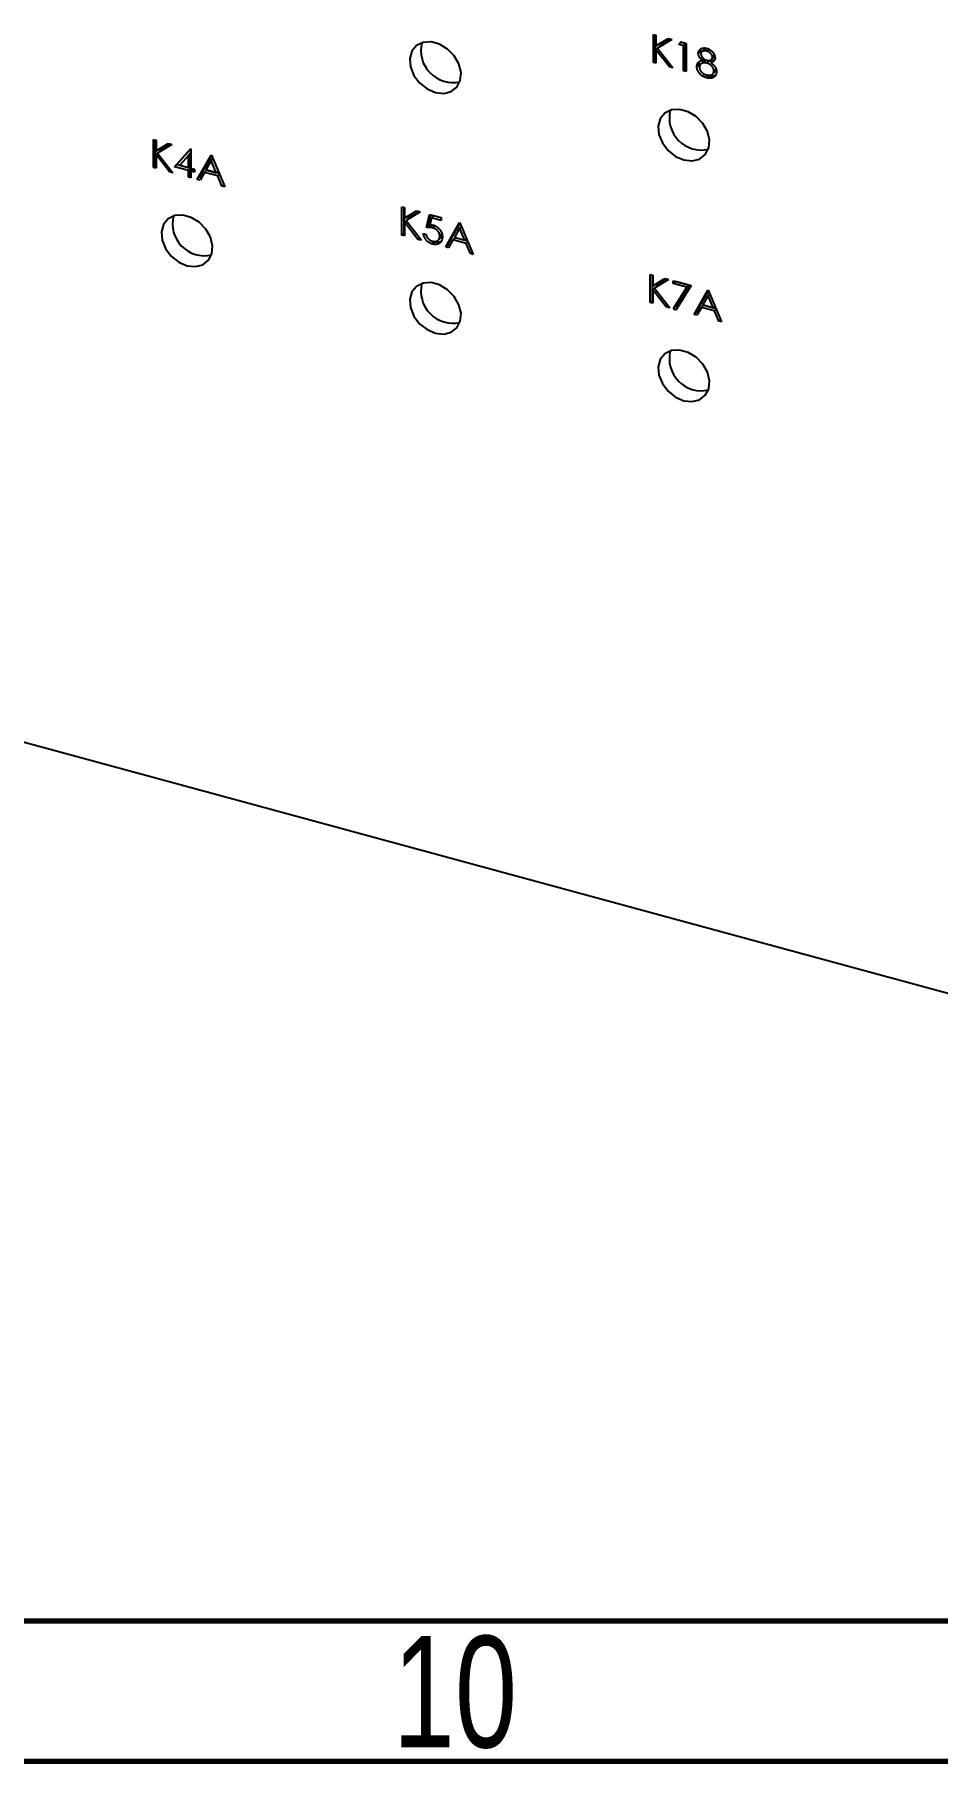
# Model space of a CAD drawing. Header units: millimetres. Extents: x 0 to 589, y 0 to 415.
# Drawn here: x 112 to 144.1, y 5 to 66.5 of the extents above; entities that cross this region are included whole.
import ezdxf

# ---------------------------------------------------------------- set-up
doc = ezdxf.new("R2010")
doc.units = ezdxf.units.MM
doc.styles.add('SLDTEXTSTYLE1', font='TXT', dxfattribs={"width": 0.75})

msp = doc.modelspace()

# ---------------------------------------------------------------- linework, layer by layer
at = {"color": 7, "linetype": 'Continuous', "lineweight": 25}
for p, q in [((133.985, 66.489), (134.078, 66.464)), ((133.985, 65.489), (133.985, 66.489)), ((134.063, 65.565), (134.063, 66.468)), ((134.078, 66.464), (134.078, 66.083)), ((134.078, 66.083), (134.508, 66.347)), ((134.156, 66.022), (134.078, 65.946)), ((134.078, 65.946), (134.078, 65.464)), ((134.556, 65.334), (134.078, 65.946)), ((134.64, 66.311), (134.133, 66)), ((134.211, 66.076), (134.133, 66)), ((134.133, 66), (134.68, 65.3)), ((134.156, 66.022), (134.156, 66.022)), ((134.608, 66.32), (134.211, 66.076)), ((134.508, 66.347), (134.64, 66.311)), ((134.898, 66.138), (134.959, 66.224)), ((134.976, 66.214), (134.898, 66.138)), ((135.057, 66.095), (134.898, 66.138)), ((134.959, 66.224), (135.149, 66.173)), ((134.976, 66.214), (134.979, 66.219)), ((135.134, 66.171), (134.976, 66.214)), ((135.134, 66.171), (135.057, 66.095)), ((135.057, 65.198), (135.057, 66.095)), ((135.134, 65.274), (135.134, 66.171)), ((135.149, 66.173), (135.149, 65.173)), ((135.664, 65.899), (135.586, 65.823)), ((135.664, 65.899), (135.691, 65.984)), ((135.795, 65.955), (135.698, 65.86)), ((135.961, 65.972), (135.883, 65.896)), ((134.063, 65.565), (133.985, 65.489)), ((134.078, 65.464), (133.985, 65.489)), ((134.078, 65.561), (134.063, 65.565)), ((134.611, 65.388), (134.556, 65.334)), ((134.68, 65.3), (134.556, 65.334)), ((135.134, 65.274), (135.057, 65.198)), ((135.149, 65.173), (135.057, 65.198)), ((135.149, 65.27), (135.134, 65.274)), ((135.611, 65.427), (135.533, 65.351)), ((135.628, 65.334), (135.611, 65.427)), ((135.756, 65.517), (135.659, 65.422)), ((135.791, 65.623), (135.737, 65.57)), ((135.967, 65.547), (135.889, 65.472)), ((136.112, 65.565), (136.035, 65.489)), ((136.043, 65.594), (136.14, 65.689)), ((136.166, 65.763), (136.089, 65.687)), ((136.169, 65.592), (136.112, 65.565)), ((136.219, 65.268), (136.141, 65.192)), ((135.96, 65.024), (135.882, 64.948)), ((136.089, 65.074), (136.186, 65.169)), ((116.187, 62.754), (116.28, 62.729)), ((116.187, 61.754), (116.187, 62.754)), ((116.265, 61.83), (116.265, 62.733)), ((116.28, 62.729), (116.28, 62.348)), ((116.28, 62.348), (116.71, 62.612)), ((116.358, 62.288), (116.28, 62.212)), ((116.28, 62.212), (116.28, 61.729)), ((116.758, 61.599), (116.28, 62.212)), ((116.842, 62.576), (116.335, 62.265)), ((116.413, 62.341), (116.335, 62.265)), ((116.335, 62.265), (116.882, 61.566)), ((116.358, 62.288), (116.358, 62.288)), ((116.81, 62.585), (116.413, 62.341)), ((116.71, 62.612), (116.842, 62.576)), ((116.941, 61.78), (117.504, 62.422)), ((117.019, 61.856), (117.513, 62.42)), ((117.431, 62.184), (117.123, 61.833)), ((117.508, 62.26), (117.431, 62.184)), ((117.431, 61.75), (117.431, 62.184)), ((117.504, 62.422), (117.523, 62.417)), ((117.508, 61.826), (117.508, 62.26)), ((117.523, 62.417), (117.523, 61.725)), ((117.748, 61.33), (118.238, 62.197)), ((117.826, 61.406), (118.259, 62.174)), ((118.238, 62.197), (118.251, 62.194)), ((118.251, 62.194), (118.727, 61.064)), ((116.265, 61.83), (116.187, 61.754)), ((116.28, 61.729), (116.187, 61.754)), ((116.28, 61.826), (116.265, 61.83)), ((116.813, 61.653), (116.758, 61.599)), ((116.882, 61.566), (116.758, 61.599)), ((117.019, 61.856), (116.941, 61.78)), ((117.431, 61.647), (116.941, 61.78)), ((117.508, 61.723), (117.019, 61.856)), ((117.123, 61.833), (117.431, 61.75)), ((117.508, 61.826), (117.431, 61.75)), ((117.508, 61.723), (117.431, 61.647)), ((117.431, 61.416), (117.431, 61.647)), ((117.508, 61.492), (117.431, 61.416)), ((117.508, 61.492), (117.508, 61.723)), ((117.523, 61.488), (117.508, 61.492)), ((117.523, 61.725), (117.642, 61.692)), ((117.601, 61.698), (117.523, 61.622)), ((117.523, 61.622), (117.523, 61.391)), ((117.642, 61.59), (117.523, 61.622)), ((117.642, 61.687), (117.601, 61.698)), ((117.642, 61.692), (117.642, 61.59)), ((118.006, 61.581), (117.849, 61.303)), ((118.084, 61.656), (118.006, 61.581)), ((118.474, 61.453), (118.006, 61.581)), ((118.243, 62.001), (118.056, 61.669)), ((118.056, 61.669), (118.425, 61.569)), ((118.528, 61.536), (118.084, 61.656)), ((118.306, 62.062), (118.243, 62.001)), ((118.425, 61.569), (118.243, 62.001)), ((118.488, 61.631), (118.425, 61.569)), ((118.537, 61.515), (118.474, 61.453)), ((117.523, 61.391), (117.431, 61.416)), ((117.826, 61.406), (117.748, 61.33)), ((117.849, 61.303), (117.748, 61.33)), ((117.897, 61.387), (117.826, 61.406)), ((118.626, 61.091), (118.474, 61.453)), ((118.69, 61.153), (118.626, 61.091)), ((118.727, 61.064), (118.626, 61.091)), ((125.031, 60.351), (125.124, 60.326)), ((125.031, 59.351), (125.031, 60.351)), ((125.109, 59.427), (125.109, 60.33)), ((125.124, 60.326), (125.124, 59.945)), ((125.124, 59.945), (125.554, 60.209)), ((125.202, 59.884), (125.124, 59.808)), ((125.124, 59.808), (125.124, 59.326)), ((125.602, 59.195), (125.124, 59.808)), ((125.686, 60.173), (125.179, 59.862)), ((125.257, 59.938), (125.179, 59.862)), ((125.179, 59.862), (125.726, 59.162)), ((125.202, 59.884), (125.202, 59.884)), ((125.654, 60.181), (125.257, 59.938)), ((125.554, 60.209), (125.686, 60.173)), ((125.904, 59.613), (126.01, 60.085)), ((125.982, 59.689), (125.904, 59.613)), ((125.982, 59.689), (126.068, 60.069)), ((126.01, 60.085), (126.434, 59.97)), ((126.083, 59.962), (126.027, 59.715)), ((126.16, 60.038), (126.083, 59.962)), ((126.434, 59.867), (126.083, 59.962)), ((126.21, 59.679), (126.132, 59.603)), ((126.434, 59.964), (126.16, 60.038)), ((126.434, 59.97), (126.434, 59.867)), ((126.592, 58.926), (127.082, 59.793)), ((126.67, 59.002), (127.103, 59.77)), ((127.082, 59.793), (127.095, 59.79)), ((127.15, 59.659), (127.087, 59.597)), ((127.095, 59.79), (127.571, 58.66)), ((125.109, 59.427), (125.031, 59.351)), ((125.124, 59.326), (125.031, 59.351)), ((125.124, 59.423), (125.109, 59.427)), ((125.658, 59.249), (125.602, 59.195)), ((125.726, 59.162), (125.602, 59.195)), ((125.799, 59.399), (125.891, 59.373)), ((126.191, 59.107), (126.113, 59.031)), ((126.319, 59.165), (126.416, 59.26)), ((126.458, 59.39), (126.381, 59.315)), ((126.85, 59.177), (126.693, 58.899)), ((126.928, 59.253), (126.85, 59.177)), ((127.318, 59.05), (126.85, 59.177)), ((127.087, 59.597), (126.901, 59.266)), ((126.901, 59.266), (127.269, 59.166)), ((127.372, 59.132), (126.928, 59.253)), ((127.269, 59.166), (127.087, 59.597)), ((127.332, 59.227), (127.269, 59.166)), ((127.381, 59.111), (127.318, 59.05)), ((127.471, 58.688), (127.318, 59.05)), ((126.67, 59.002), (126.592, 58.926)), ((126.693, 58.899), (126.592, 58.926)), ((126.741, 58.983), (126.67, 59.002)), ((127.534, 58.749), (127.471, 58.688)), ((127.571, 58.66), (127.471, 58.688)), ((49.576, 58.143), (174.869, 24.091)), ((133.876, 57.947), (133.968, 57.922)), ((133.876, 56.947), (133.876, 57.947)), ((133.953, 57.023), (133.953, 57.926)), ((133.968, 57.922), (133.968, 57.541)), ((133.968, 57.541), (134.398, 57.805)), ((134.398, 57.805), (134.53, 57.769)), ((134.046, 57.48), (133.968, 57.404)), ((133.968, 57.404), (133.968, 56.922)), ((134.447, 56.792), (133.968, 57.404)), ((134.53, 57.769), (134.023, 57.458)), ((134.101, 57.534), (134.023, 57.458)), ((134.023, 57.458), (134.57, 56.758)), ((134.046, 57.48), (134.046, 57.48)), ((134.498, 57.778), (134.101, 57.534)), ((134.696, 57.724), (135.331, 57.552)), ((134.696, 57.622), (134.696, 57.724)), ((134.774, 57.698), (134.696, 57.622)), ((135.174, 57.492), (134.696, 57.622)), ((134.708, 56.738), (135.174, 57.492)), ((134.774, 57.698), (134.774, 57.703)), ((135.252, 57.568), (134.774, 57.698)), ((134.786, 56.814), (135.252, 57.568)), ((135.331, 57.552), (134.788, 56.673)), ((135.252, 57.568), (135.174, 57.492)), ((135.437, 56.523), (135.926, 57.39)), ((135.514, 56.599), (135.948, 57.366)), ((135.932, 57.193), (135.745, 56.862)), ((135.926, 57.39), (135.939, 57.386)), ((135.995, 57.255), (135.932, 57.193)), ((136.113, 56.762), (135.932, 57.193)), ((135.939, 57.386), (136.415, 56.257)), ((133.953, 57.023), (133.876, 56.947)), ((133.968, 56.922), (133.876, 56.947)), ((133.968, 57.019), (133.953, 57.023)), ((134.502, 56.846), (134.447, 56.792)), ((134.57, 56.758), (134.447, 56.792)), ((134.786, 56.814), (134.708, 56.738)), ((134.788, 56.673), (134.708, 56.738)), ((134.845, 56.766), (134.786, 56.814)), ((135.514, 56.599), (135.437, 56.523)), ((135.585, 56.579), (135.514, 56.599)), ((135.694, 56.773), (135.538, 56.495)), ((135.772, 56.849), (135.694, 56.773)), ((136.162, 56.646), (135.694, 56.773)), ((135.745, 56.862), (136.113, 56.762)), ((136.217, 56.728), (135.772, 56.849)), ((136.177, 56.823), (136.113, 56.762)), ((136.225, 56.708), (136.162, 56.646)), ((136.315, 56.284), (136.162, 56.646)), ((135.538, 56.495), (135.437, 56.523)), ((136.378, 56.346), (136.315, 56.284)), ((136.415, 56.257), (136.315, 56.284))]:
    msp.add_line(p, q, dxfattribs=at)
at = {"color": 7, "linetype": 'Continuous', "lineweight": 70}
for p, q in [((584, 10), (20, 10)), ((589, 5), (15, 5))]:
    msp.add_line(p, q, dxfattribs=at)
at = {"color": 7, "linetype": 'Continuous', "lineweight": 25, "flags": 128}
for points in [[(126.226, 64.426), (126.522, 64.394), (126.787, 64.46), (126.991, 64.62), (127.112, 64.854), (127.137, 65.138), (127.063, 65.44), (126.898, 65.729), (126.661, 65.973), (126.376, 66.145), (126.075, 66.227), (125.791, 66.209), (125.553, 66.095), (125.389, 65.895), (125.315, 65.633), (125.34, 65.335), (125.461, 65.035), (125.664, 64.766), (125.929, 64.555), (126.226, 64.426)], [(135.07, 62.023), (135.367, 61.99), (135.631, 62.057), (135.835, 62.216), (135.956, 62.45), (135.981, 62.734), (135.907, 63.037), (135.742, 63.325), (135.505, 63.569), (135.22, 63.741), (134.919, 63.823), (134.635, 63.806), (134.398, 63.691), (134.233, 63.492), (134.159, 63.229), (134.184, 62.932), (134.305, 62.632), (134.509, 62.362), (134.773, 62.151), (135.07, 62.023)], [(117.382, 58.258), (117.678, 58.226), (117.943, 58.292), (118.147, 58.452), (118.267, 58.686), (118.292, 58.97), (118.218, 59.272), (118.054, 59.561), (117.817, 59.805), (117.532, 59.977), (117.231, 60.059), (116.947, 60.041), (116.709, 59.927), (116.545, 59.727), (116.471, 59.465), (116.496, 59.167), (116.616, 58.867), (116.82, 58.598), (117.085, 58.387), (117.382, 58.258)], [(126.226, 55.855), (126.522, 55.822), (126.787, 55.889), (126.991, 56.048), (127.112, 56.282), (127.137, 56.566), (127.063, 56.869), (126.898, 57.157), (126.661, 57.401), (126.376, 57.573), (126.075, 57.655), (125.791, 57.638), (125.553, 57.523), (125.389, 57.324), (125.315, 57.061), (125.34, 56.764), (125.461, 56.464), (125.664, 56.194), (125.929, 55.983), (126.226, 55.855)], [(135.07, 53.451), (135.367, 53.418), (135.631, 53.485), (135.835, 53.644), (135.956, 53.878), (135.981, 54.162), (135.907, 54.465), (135.742, 54.754), (135.505, 54.997), (135.22, 55.169), (134.919, 55.251), (134.635, 55.234), (134.398, 55.119), (134.233, 54.92), (134.159, 54.657), (134.184, 54.36), (134.305, 54.06), (134.509, 53.79), (134.773, 53.58), (135.07, 53.451)]]:
    msp.add_lwpolyline(points, dxfattribs=at)
at = {"color": 7, "linetype": 'Continuous', "lineweight": 25}
for centre in [(126.848, 65.92), (135.693, 63.516), (118.004, 59.752), (126.848, 57.348), (135.693, 54.944)]:
    msp.add_arc(centre, 1.139, 166, 282.61007, dxfattribs=at)
for points, knots in [([(135.586, 65.823), (135.586, 65.833), (135.587, 65.855), (135.595, 65.884), (135.608, 65.912), (135.625, 65.938), (135.647, 65.961), (135.673, 65.98), (135.703, 65.994), (135.736, 66.004), (135.771, 66.01), (135.809, 66.011), (135.848, 66.007), (135.875, 66.001), (135.888, 65.997)], [0, 0, 0, 0, 0.074058, 0.14887, 0.226668, 0.307735, 0.391157, 0.473929, 0.557928, 0.644989, 0.733364, 0.821092, 0.909287, 1, 1, 1, 1]), ([(135.737, 65.57), (135.725, 65.58), (135.701, 65.598), (135.671, 65.629), (135.644, 65.661), (135.623, 65.693), (135.606, 65.726), (135.595, 65.759), (135.587, 65.791), (135.586, 65.812), (135.586, 65.823)], [0, 0, 0, 0, 0.14586, 0.282426, 0.41085, 0.535029, 0.654701, 0.770133, 0.884556, 1, 1, 1, 1]), ([(135.683, 65.812), (135.679, 65.821), (135.666, 65.85), (135.665, 65.878), (135.664, 65.899)], [0, 0, 0, 0, 0.291652, 1, 1, 1, 1]), ([(135.883, 65.896), (135.876, 65.898), (135.862, 65.901), (135.841, 65.905), (135.821, 65.907), (135.802, 65.907), (135.784, 65.905), (135.767, 65.902), (135.751, 65.897), (135.736, 65.89), (135.723, 65.882), (135.711, 65.873), (135.701, 65.863), (135.693, 65.852), (135.686, 65.839), (135.682, 65.826), (135.679, 65.812), (135.679, 65.802), (135.678, 65.796)], [0, 0, 0, 0, 0.075243, 0.147209, 0.216447, 0.284025, 0.350655, 0.415031, 0.47963, 0.544652, 0.608044, 0.667828, 0.725114, 0.780992, 0.835527, 0.889438, 0.944072, 1, 1, 1, 1]), ([(135.678, 65.796), (135.679, 65.791), (135.679, 65.781), (135.682, 65.765), (135.687, 65.748), (135.694, 65.732), (135.703, 65.715), (135.713, 65.699), (135.726, 65.682), (135.741, 65.665), (135.757, 65.649), (135.773, 65.634), (135.791, 65.621), (135.809, 65.608), (135.827, 65.598), (135.847, 65.589), (135.866, 65.581), (135.88, 65.577), (135.887, 65.575)], [0, 0, 0, 0, 0.054564, 0.107826, 0.161924, 0.21751, 0.274498, 0.334815, 0.397555, 0.464755, 0.532901, 0.600097, 0.665354, 0.731084, 0.796883, 0.863292, 0.930831, 1, 1, 1, 1]), ([(135.961, 65.972), (135.934, 65.977), (135.88, 65.988), (135.818, 65.975), (135.795, 65.951), (135.788, 65.943)], [0, 0, 0, 0, 0.408204, 0.815338, 1, 1, 1, 1]), ([(136.089, 65.687), (136.088, 65.692), (136.088, 65.701), (136.085, 65.716), (136.081, 65.731), (136.075, 65.746), (136.068, 65.761), (136.059, 65.776), (136.048, 65.791), (136.036, 65.807), (136.022, 65.822), (136.007, 65.836), (135.99, 65.849), (135.971, 65.861), (135.951, 65.871), (135.93, 65.881), (135.907, 65.889), (135.891, 65.894), (135.883, 65.896)], [0, 0, 0, 0, 0.050902, 0.101034, 0.151084, 0.203062, 0.256248, 0.310847, 0.368769, 0.430015, 0.49252, 0.556049, 0.621996, 0.690192, 0.761385, 0.836356, 0.915487, 1, 1, 1, 1]), ([(135.888, 65.997), (135.901, 65.993), (135.927, 65.986), (135.965, 65.968), (136.002, 65.947), (136.036, 65.922), (136.068, 65.895), (136.097, 65.864), (136.122, 65.831), (136.143, 65.797), (136.16, 65.762), (136.172, 65.727), (136.18, 65.692), (136.181, 65.67), (136.181, 65.658)], [0, 0, 0, 0, 0.08941, 0.176306, 0.262626, 0.349446, 0.435498, 0.518928, 0.601355, 0.684256, 0.765807, 0.844877, 0.92228, 1, 1, 1, 1]), ([(135.533, 65.351), (135.533, 65.358), (135.533, 65.372), (135.536, 65.392), (135.539, 65.411), (135.545, 65.429), (135.551, 65.446), (135.56, 65.462), (135.57, 65.477), (135.581, 65.492), (135.594, 65.505), (135.609, 65.517), (135.625, 65.528), (135.644, 65.539), (135.664, 65.548), (135.687, 65.556), (135.711, 65.564), (135.728, 65.568), (135.737, 65.57)], [0, 0, 0, 0, 0.058854, 0.116315, 0.172675, 0.22878, 0.28458, 0.340257, 0.39663, 0.453507, 0.512318, 0.572648, 0.636022, 0.702363, 0.771483, 0.844184, 0.92007, 1, 1, 1, 1]), ([(135.882, 64.948), (135.868, 64.952), (135.841, 64.96), (135.802, 64.975), (135.765, 64.992), (135.731, 65.012), (135.7, 65.034), (135.671, 65.059), (135.645, 65.086), (135.621, 65.115), (135.601, 65.144), (135.582, 65.174), (135.567, 65.204), (135.555, 65.234), (135.545, 65.264), (135.538, 65.293), (135.534, 65.323), (135.533, 65.342), (135.533, 65.351)], [0, 0, 0, 0, 0.078556, 0.152863, 0.22356, 0.290375, 0.355403, 0.418291, 0.480389, 0.543073, 0.604924, 0.664398, 0.721943, 0.778375, 0.83383, 0.888861, 0.944089, 1, 1, 1, 1]), ([(135.611, 65.427), (135.611, 65.434), (135.611, 65.448), (135.614, 65.468), (135.617, 65.487), (135.622, 65.504), (135.627, 65.515), (135.629, 65.52)], [0, 0, 0, 0, 0.0588536, 0.1163155, 0.1726748, 0.2287804, 0.28, 0.28, 0.28, 0.28]), ([(135.889, 65.472), (135.88, 65.474), (135.862, 65.478), (135.835, 65.482), (135.81, 65.484), (135.786, 65.483), (135.763, 65.48), (135.741, 65.475), (135.72, 65.467), (135.701, 65.457), (135.683, 65.445), (135.668, 65.432), (135.655, 65.417), (135.644, 65.401), (135.636, 65.384), (135.63, 65.365), (135.626, 65.345), (135.626, 65.33), (135.626, 65.323)], [0, 0, 0, 0, 0.0712687, 0.1398118, 0.2064974, 0.2715352, 0.3360818, 0.4005284, 0.4649838, 0.5300503, 0.5944234, 0.6555827, 0.7148491, 0.7721151, 0.8289992, 0.8851222, 0.9420794, 1, 1, 1, 1]), ([(135.626, 65.323), (135.626, 65.314), (135.627, 65.296), (135.633, 65.268), (135.643, 65.24), (135.657, 65.211), (135.675, 65.184), (135.696, 65.158), (135.721, 65.134), (135.748, 65.112), (135.779, 65.092), (135.812, 65.075), (135.847, 65.061), (135.871, 65.054), (135.883, 65.05)], [0, 0, 0, 0, 0.074898, 0.148596, 0.224471, 0.302323, 0.381919, 0.461149, 0.542417, 0.626716, 0.714597, 0.804903, 0.900127, 1, 1, 1, 1]), ([(135.967, 65.547), (135.931, 65.554), (135.859, 65.567), (135.783, 65.544), (135.756, 65.512), (135.749, 65.505)], [0, 0, 0, 0, 0.428828, 0.857001, 1, 1, 1, 1]), ([(135.883, 65.05), (135.893, 65.048), (135.912, 65.043), (135.939, 65.038), (135.965, 65.036), (135.989, 65.037), (136.012, 65.039), (136.033, 65.045), (136.054, 65.052), (136.071, 65.062), (136.088, 65.074), (136.102, 65.087), (136.114, 65.101), (136.124, 65.117), (136.132, 65.134), (136.137, 65.152), (136.141, 65.172), (136.141, 65.185), (136.141, 65.192)], [0, 0, 0, 0, 0.076559, 0.149161, 0.218827, 0.285567, 0.350313, 0.414125, 0.477179, 0.540368, 0.602202, 0.662034, 0.719934, 0.775907, 0.831115, 0.886667, 0.942552, 1, 1, 1, 1]), ([(135.887, 65.575), (135.896, 65.573), (135.913, 65.568), (135.939, 65.566), (135.964, 65.566), (135.988, 65.57), (136.01, 65.576), (136.03, 65.586), (136.048, 65.598), (136.062, 65.613), (136.074, 65.63), (136.082, 65.648), (136.088, 65.667), (136.088, 65.68), (136.089, 65.687)], [0, 0, 0, 0, 0.08969, 0.178494, 0.266838, 0.356558, 0.445334, 0.530806, 0.614076, 0.697707, 0.779142, 0.855354, 0.928557, 1, 1, 1, 1]), ([(136.141, 65.192), (136.141, 65.199), (136.141, 65.213), (136.137, 65.234), (136.131, 65.255), (136.123, 65.276), (136.113, 65.296), (136.1, 65.318), (136.085, 65.338), (136.068, 65.359), (136.049, 65.379), (136.029, 65.398), (136.008, 65.415), (135.986, 65.429), (135.963, 65.443), (135.939, 65.454), (135.914, 65.464), (135.898, 65.469), (135.889, 65.472)], [0, 0, 0, 0, 0.057339, 0.113063, 0.169181, 0.225775, 0.283826, 0.343454, 0.405907, 0.471392, 0.538003, 0.603064, 0.667602, 0.732225, 0.797005, 0.863048, 0.930357, 1, 1, 1, 1]), ([(136.055, 65.509), (136.052, 65.511), (136.025, 65.531), (135.995, 65.54), (135.967, 65.547)], [0, 0, 0, 0, 0.1006846, 1, 1, 1, 1]), ([(136.181, 65.658), (136.181, 65.648), (136.18, 65.627), (136.173, 65.597), (136.161, 65.571), (136.145, 65.548), (136.124, 65.529), (136.099, 65.512), (136.069, 65.498), (136.046, 65.492), (136.035, 65.489)], [0, 0, 0, 0, 0.121904, 0.239413, 0.35541, 0.472091, 0.592859, 0.718703, 0.854892, 1, 1, 1, 1]), ([(136.035, 65.489), (136.043, 65.482), (136.059, 65.47), (136.083, 65.45), (136.104, 65.43), (136.124, 65.41), (136.143, 65.391), (136.159, 65.371), (136.174, 65.351), (136.186, 65.331), (136.198, 65.312), (136.207, 65.292), (136.216, 65.272), (136.222, 65.251), (136.228, 65.231), (136.231, 65.21), (136.233, 65.19), (136.234, 65.176), (136.234, 65.169)], [0, 0, 0, 0, 0.079525, 0.1551, 0.22722, 0.295911, 0.362056, 0.42552, 0.485813, 0.544495, 0.60146, 0.657841, 0.713974, 0.769468, 0.82613, 0.882885, 0.940701, 1, 1, 1, 1]), ([(136.128, 65.682), (136.137, 65.689), (136.159, 65.71), (136.164, 65.742), (136.166, 65.763)], [0, 0, 0, 0, 0.381207, 1, 1, 1, 1]), ([(136.173, 65.163), (136.184, 65.172), (136.213, 65.198), (136.217, 65.241), (136.219, 65.268)], [0, 0, 0, 0, 0.378143, 1, 1, 1, 1]), ([(136.156, 64.983), (136.148, 64.977), (136.131, 64.964), (136.103, 64.949), (136.073, 64.938), (136.039, 64.932), (136.004, 64.929), (135.965, 64.931), (135.925, 64.937), (135.896, 64.944), (135.882, 64.948)], [0, 0, 0, 0, 0.119283, 0.237093, 0.354796, 0.474576, 0.59746, 0.724926, 0.858883, 1, 1, 1, 1]), ([(136.234, 65.059), (136.225, 65.053), (136.209, 65.04), (136.181, 65.025), (136.151, 65.014), (136.117, 65.008), (136.081, 65.005), (136.043, 65.007), (136.002, 65.013), (135.974, 65.02), (135.96, 65.024)], [0, 0, 0, 0, 0.119283, 0.237093, 0.354796, 0.474576, 0.59746, 0.724926, 0.858883, 1, 1, 1, 1]), ([(136.234, 65.169), (136.234, 65.159), (136.233, 65.141), (136.229, 65.113), (136.224, 65.088), (136.215, 65.064), (136.204, 65.041), (136.19, 65.02), (136.175, 65), (136.162, 64.989), (136.156, 64.983)], [0, 0, 0, 0, 0.128158, 0.253673, 0.377325, 0.499385, 0.622918, 0.745839, 0.871395, 1, 1, 1, 1]), ([(126.21, 59.679), (126.202, 59.681), (126.185, 59.685), (126.16, 59.689), (126.133, 59.693), (126.105, 59.694), (126.076, 59.695), (126.046, 59.695), (126.014, 59.693), (125.993, 59.69), (125.982, 59.689)], [0, 0, 0, 0, 0.102203, 0.2110233, 0.3250997, 0.4465021, 0.5737877, 0.7089007, 0.8503579, 1, 1, 1, 1]), ([(126.027, 59.715), (126.038, 59.714), (126.059, 59.714), (126.09, 59.712), (126.12, 59.708), (126.139, 59.703), (126.149, 59.701)], [0, 0, 0, 0, 0.2750684, 0.5329015, 0.7739735, 1, 1, 1, 1]), ([(126.149, 59.701), (126.16, 59.698), (126.183, 59.691), (126.216, 59.677), (126.248, 59.662), (126.278, 59.643), (126.306, 59.623), (126.333, 59.599), (126.358, 59.574), (126.382, 59.546), (126.403, 59.516), (126.422, 59.486), (126.438, 59.454), (126.451, 59.422), (126.461, 59.389), (126.468, 59.355), (126.473, 59.32), (126.473, 59.297), (126.473, 59.286)], [0, 0, 0, 0, 0.065808, 0.129394, 0.190894, 0.251281, 0.310815, 0.370371, 0.430768, 0.492881, 0.555104, 0.616067, 0.677256, 0.73826, 0.800762, 0.864778, 0.931045, 1, 1, 1, 1]), ([(126.113, 59.031), (126.103, 59.034), (126.083, 59.04), (126.053, 59.052), (126.025, 59.066), (125.998, 59.082), (125.972, 59.1), (125.947, 59.12), (125.923, 59.142), (125.901, 59.167), (125.881, 59.193), (125.863, 59.22), (125.846, 59.247), (125.832, 59.276), (125.82, 59.306), (125.811, 59.336), (125.803, 59.367), (125.8, 59.388), (125.799, 59.399)], [0, 0, 0, 0, 0.065421, 0.128708, 0.190236, 0.250724, 0.310637, 0.370766, 0.431615, 0.493523, 0.555883, 0.617342, 0.678668, 0.740711, 0.802985, 0.866803, 0.932347, 1, 1, 1, 1]), ([(125.891, 59.373), (125.894, 59.363), (125.898, 59.344), (125.908, 59.315), (125.919, 59.289), (125.933, 59.265), (125.95, 59.243), (125.969, 59.222), (125.99, 59.201), (126.014, 59.183), (126.039, 59.166), (126.065, 59.152), (126.092, 59.14), (126.11, 59.135), (126.119, 59.132)], [0, 0, 0, 0, 0.094687, 0.181994, 0.264377, 0.34218, 0.418618, 0.496509, 0.577369, 0.661511, 0.746733, 0.831258, 0.915206, 1, 1, 1, 1]), ([(126.132, 59.603), (126.124, 59.605), (126.107, 59.609), (126.082, 59.613), (126.055, 59.617), (126.028, 59.619), (125.998, 59.619), (125.968, 59.619), (125.937, 59.617), (125.915, 59.615), (125.904, 59.613)], [0, 0, 0, 0, 0.102203, 0.2110233, 0.3250997, 0.4465021, 0.5737877, 0.7089007, 0.8503579, 1, 1, 1, 1]), ([(126.473, 59.286), (126.473, 59.277), (126.473, 59.261), (126.471, 59.238), (126.467, 59.215), (126.462, 59.194), (126.455, 59.173), (126.447, 59.153), (126.437, 59.135), (126.426, 59.117), (126.414, 59.1), (126.401, 59.085), (126.387, 59.071), (126.371, 59.058), (126.355, 59.048), (126.337, 59.039), (126.319, 59.031), (126.299, 59.024), (126.279, 59.019), (126.257, 59.017), (126.235, 59.015), (126.212, 59.015), (126.189, 59.016), (126.164, 59.02), (126.139, 59.024), (126.122, 59.029), (126.113, 59.031)], [0, 0, 0, 0, 0.0440145, 0.0874341, 0.1301184, 0.1725537, 0.2145548, 0.2562981, 0.2984382, 0.340849, 0.3827152, 0.423924, 0.4642462, 0.5040737, 0.5438619, 0.5835667, 0.6230943, 0.6632291, 0.7035513, 0.7439379, 0.7845413, 0.8257501, 0.8677574, 0.9107452, 0.9549144, 1, 1, 1, 1]), ([(126.119, 59.132), (126.128, 59.13), (126.145, 59.126), (126.171, 59.122), (126.195, 59.121), (126.219, 59.123), (126.242, 59.127), (126.263, 59.133), (126.284, 59.142), (126.304, 59.154), (126.322, 59.168), (126.338, 59.183), (126.351, 59.201), (126.362, 59.22), (126.37, 59.241), (126.376, 59.264), (126.38, 59.288), (126.38, 59.306), (126.381, 59.315)], [0, 0, 0, 0, 0.064207, 0.126425, 0.18768, 0.248216, 0.308305, 0.369661, 0.431699, 0.495947, 0.559758, 0.622295, 0.683911, 0.745092, 0.80674, 0.869087, 0.93329, 1, 1, 1, 1]), ([(126.381, 59.315), (126.381, 59.323), (126.38, 59.338), (126.377, 59.362), (126.372, 59.385), (126.364, 59.408), (126.355, 59.43), (126.343, 59.452), (126.329, 59.473), (126.313, 59.493), (126.296, 59.512), (126.276, 59.53), (126.256, 59.546), (126.234, 59.561), (126.21, 59.573), (126.185, 59.585), (126.159, 59.595), (126.141, 59.6), (126.132, 59.603)], [0, 0, 0, 0, 0.0653514, 0.127916, 0.1883602, 0.2472161, 0.3056301, 0.3637698, 0.4226609, 0.4826873, 0.5433002, 0.604118, 0.6649649, 0.7274135, 0.7914676, 0.8580554, 0.9270368, 1, 1, 1, 1]), ([(126.465, 59.162), (126.453, 59.147), (126.418, 59.103), (126.316, 59.083), (126.233, 59.099), (126.191, 59.107)], [0, 0, 0, 0, 0.211092, 0.605167, 1, 1, 1, 1]), ([(126.405, 59.252), (126.42, 59.269), (126.453, 59.306), (126.457, 59.361), (126.458, 59.39)], [0, 0, 0, 0, 0.465769, 1, 1, 1, 1])]:
    msp.add_open_spline(points, degree=3, knots=knots, dxfattribs=at)

# ---------------------------------------------------------------- texts
at = {"color": 7, "linetype": 'Continuous', "lineweight": 0, "insert": (126.92, 9.47), "char_height": 3.9688, "attachment_point": 2, "style": 'SLDTEXTSTYLE1'}
msp.add_mtext('10', dxfattribs=at)

doc.saveas('drawing.dxf')
